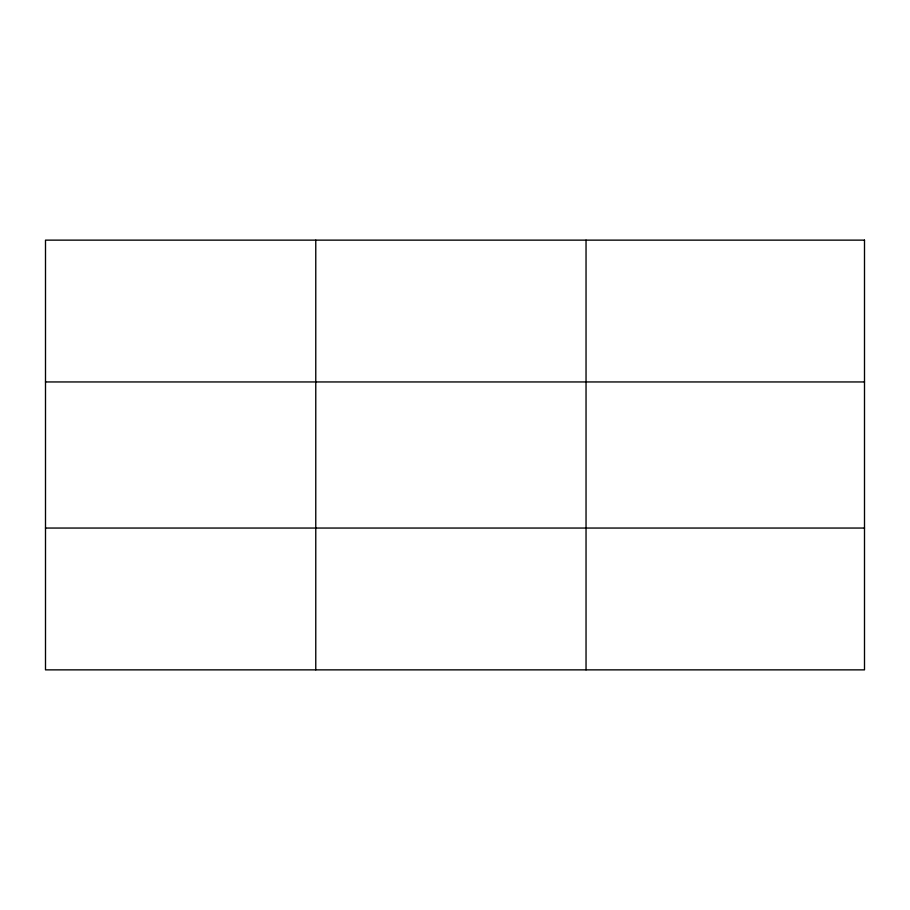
<?xml version="1.0" encoding="UTF-8"?>
<svg xmlns="http://www.w3.org/2000/svg" width="910" height="910" viewBox="0 0 910 910"><rect width="100%" height="100%" fill="white"/><g stroke="black" fill="none" stroke-linecap="round" stroke-linejoin="round"><path stroke-width="1.36" d="M315.77 669.862L315.77 240.138M586.04 669.862L586.04 240.138M45.5 381.95L864.5 381.95M45.5 528.05L864.5 528.05M864.5 240.138L45.5 240.138L45.5 669.862L864.5 669.862L864.5 240.138"/></g></svg>
